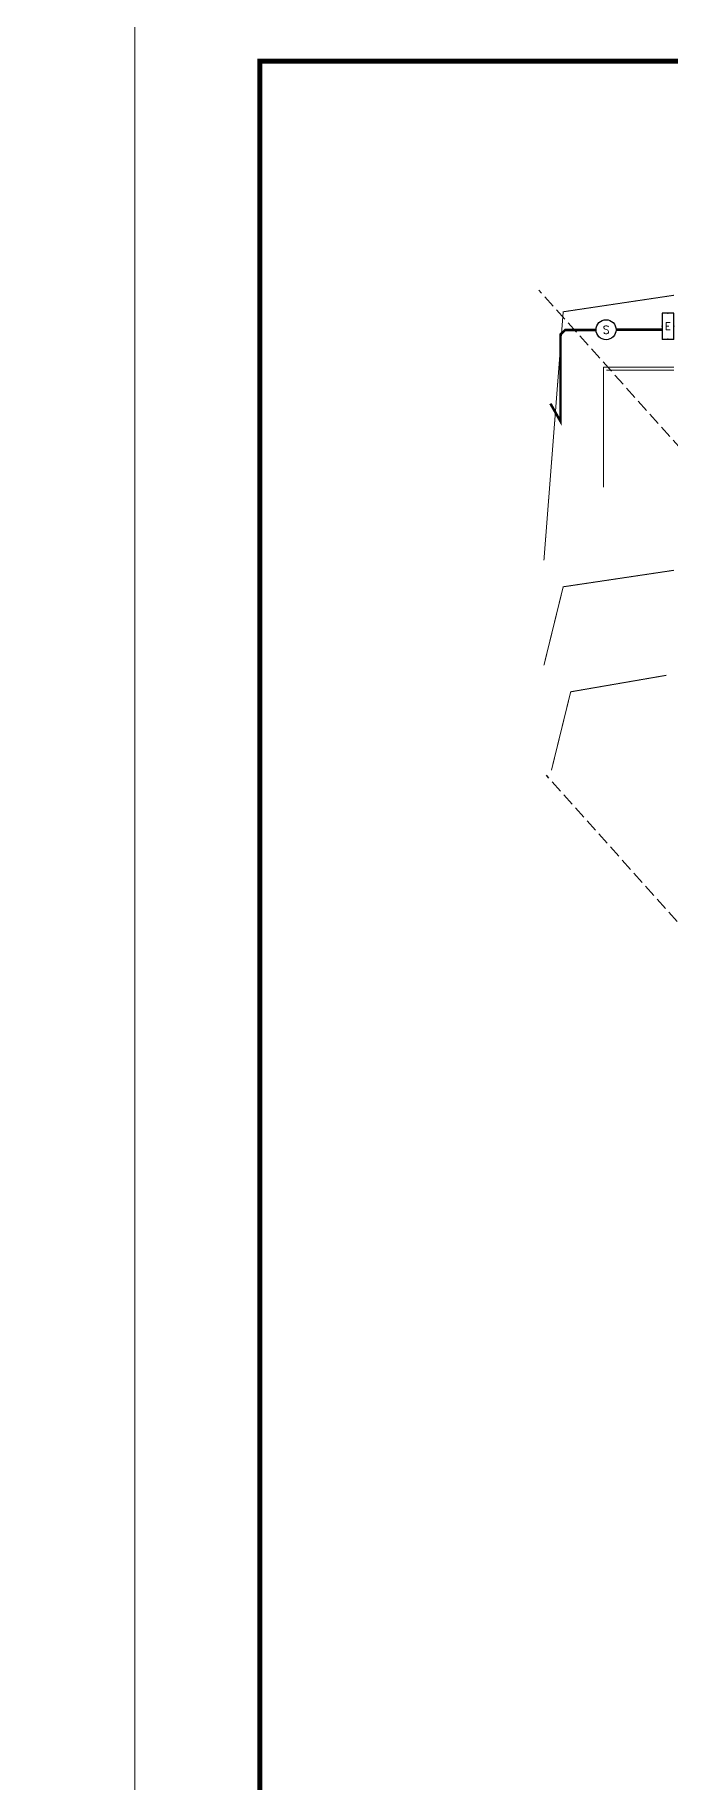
# Model space of a CAD drawing. Extents: x 2803505 to 5851001, y -1372902 to 24339.
# Drawn here: x 3628411 to 3641114, y -724669 to -689729 of the extents above; entities that cross this region are included whole.
import ezdxf
from ezdxf.enums import TextEntityAlignment as Align
from ezdxf.xclip import XClip

# ---------------------------------------------------------------- set-up
doc = ezdxf.new("R2010")
doc.units = 0
doc.header["$LTSCALE"] = 1000
doc.header["$MEASUREMENT"] = 0
doc.header["$XCLIPFRAME"] = 2
for name, pattern in [('#P_--_20B1_001_t3$0$DASH', [0.35, 0.25, -0.1]), ('__DASH', [0.35, 0.25, -0.1]), ('DASH', [0.35, 0.25, -0.1]), ('DOTE', [2.4200000000000004, 2, -0.2, 0.02, -0.2]), ('HIDDEN', [0.375, 0.25, -0.125])]:
    doc.linetypes.add(name, pattern=pattern)
doc.layers.get('0').update_dxf_attribs({"linetype": 'CONTINUOUS'})
for name, color, linetype, lineweight in [('DOTE', 19, 'DOTE', 9), ('PUB_HATCH', 8, 'CONTINUOUS', 9), ('STAIR', 252, 'CONTINUOUS', 20), ('图框', 147, 'CONTINUOUS', 20), ('平面-看线', 252, 'CONTINUOUS', 15)]:
    doc.layers.add(name, color=color, linetype=linetype, lineweight=lineweight)
for name, color, linetype in [('EQUIP-照明', 3, 'CONTINUOUS'), ('WIRE-应急', 1, 'DASH'), ('审核', 1, 'CONTINUOUS')]:
    doc.layers.add(name, color=color, linetype=linetype)
doc.styles.add('_TEL_DIM', font='SIMPLEX', dxfattribs={"width": 0.8, "height": 3.5, "bigfont": 'HZTXT'})

# ---------------------------------------------------------------- blocks, each defined once
blk = doc.blocks.new('A$C110D7C8B')
h = blk.add_hatch()
h.set_pattern_fill('ANSI32', color=252, scale=7, angle=135)
h.set_pattern_definition([(180, (-705542.5179923946, -984740.2321152245), (-3.552713678800501e-15, -33.33750000000001), []), (180, (-705553.6304971946, -984729.1196104245), (-3.552713678800501e-15, -33.33750000000001), [])])
h.paths.add_polyline_path([(50, -1350.000000041677), (250.0000000000582, -1350.000000041677), (249.9999999999418, -50), (50, -50)])
at = {"color": 252}
for points in [[(0, 0), (300, 0), (300, -1400.000000041677), (0, -1400.000000041677)], [(50, -50), (250, -50), (250, -1350.000000041677), (50, -1350.000000041677)]]:
    blk.add_lwpolyline(points, close=True, dxfattribs=at)
blk = doc.blocks.new('A$C028C60F5')
at = {"color": 252}
blk.add_lwpolyline([(400.0000000717118, -1.851003617048264e-07), (0, 0), (-1.851003617048264e-07, -400.0000001632143), (399.9999998866115, -400.0000003483146)], close=True, dxfattribs=at)
at = {"layer": 'PUB_HATCH', "color": 252}
blk.add_solid([(-1.851003617048264e-07, -400.0000001632143), (399.9999998866115, -400.0000003483146), (0, 0), (400.0000000717118, -1.851003617048264e-07)], dxfattribs=at)
blk = doc.blocks.new('A$C28781836')
at = {"color": 252, "const_width": 20}
for points in [[(-10119.74675783236, -5500.243901853333), (-9734.167879659159, -530.5246518856147), (-7519.74645551201, -200.2097836569883)], [(-10119.74482251349, -7600.249561245553), (-9734.163560814166, -6030.524345523096), (-7519.742136667017, -5700.209477294469)], [(-9969.746456323192, -9700.245550757623), (-9584.167872510036, -8130.523613388767), (-7669.746456337685, -7800.20874516014)]]:
    blk.add_lwpolyline(points, dxfattribs=at)
at = {"layer": 'STAIR', "color": 252, "linetype": '#P_--_20B1_001_t3$0$DASH'}
for p, q in [((-1500, 0), (-4152.000000014203, 1.047737896442413e-09)), ((-1499.999999999884, -69.99999995273538), (-4152.000000013737, -69.75341075321194)), ((-1500.000000000116, -129.9999999527354), (-4152.000000013388, -129.7534107532119)), ((-1500.000000001164, -200), (-4152.000000012922, -199.9999999989523)), ((-4111.199999980512, -260.0000000090804), (-1500.000000001164, -260.0000000224682)), ((-1500, -1500.000000031665), (-3267.999999990105, -1499.999999998952)), ((-1499.999999999884, -1569.9999999844), (-3267.999999989639, -1569.754457053379)), ((-1500.000000000116, -1629.9999999844), (-3267.999999989115, -1629.754457012867)), ((-1500.000000001164, -1700.000000031665), (-3267.999999989115, -1699.754457054427))]:
    blk.add_line(p, q, dxfattribs=at)
at = {"layer": 'STAIR', "color": 252}
for p, q in [((-5920, -259.9999999997672), (-4111.19999998057, -260.0000000090804)), ((-8869.74283019395, -1700.246588996262), (-7519.746456208813, -1700.246589469374))]:
    blk.add_line(p, q, dxfattribs=at)
at = {"layer": 'STAIR', "color": 252, "linetype": '#P_--_20B1_001_t3$0$DASH'}
blk.add_lwpolyline([(-1500, 0), (0, 0), (0, -1700.000000028405), (-1500, -1700.000000028405)], close=True, dxfattribs=at)
at = {"layer": 'STAIR', "color": 252}
blk.add_lwpolyline([(-7519.746456187801, -1640.246589469374), (-8929.755123912648, -1640.246588975191), (-8929.755124753749, -4040.246135032154)], dxfattribs=at)
at = {"layer": '审核', "color": 252, "linetype": 'HIDDEN', "ltscale": 0.2}
blk.add_line((-6119.755594726943, -200.1547837678809), (-6119.682242507813, -1500.172692473629), dxfattribs=at)
at = {"layer": '平面-看线', "color": 252}
for p, q in [((-1500.000000001164, -200), (-1500, 0)), ((-1500.000000001164, -1700.000000031665), (-1500, -1500.000000031665))]:
    blk.add_line(p, q, dxfattribs=at)
at = {"color": 252, "xscale": -1}
blk.add_blockref('A$C028C60F5', (-6219.744254106772, 999.753149292781), dxfattribs=at)
at = {"color": 252}
for name, p in [('A$C110D7C8B', (-7319.746456009045, -100.2399003441678)), ('A$C028C60F5', (-6619.744458064088, -1500.248004525783))]:
    blk.add_blockref(name, p, dxfattribs=at)
blk = doc.blocks.new('$equip$00002534')
for p, q in [((-0.7200000000011642, 0.6599999999998545), (-0.7200000000011642, 0)), ((0.7200000000011642, 0.6599999999998545), (-0.7200000000011642, 0.6599999999998545)), ((-0.7200000000011642, 0), (0.7200000000011642, 0)), ((0.7200000000011642, 0), (0.7200000000011642, 0.6599999999998545))]:
    blk.add_line(p, q)
at = {"const_width": 0.04}
blk.add_lwpolyline([(-0.7200000000011642, 0.6599999999998545), (-0.7200000000011642, 0), (0.7200000000011642, 0), (0.7200000000011642, 0.6599999999998545), (-0.7200000000011642, 0.6599999999998545), (-0.7200000000011642, 0)], dxfattribs=at)
for p in [(-0.7200000000011642, 0.3299999999981083), (0, 0.6599999999998545), (0, 0), (0.7200000000011642, 0.3299999999981083)]:
    blk.add_point(p)
at = {"color": 7, "style": '_TEL_DIM'}
blk.add_attdef('$TEXT$', text='', height=0.4, dxfattribs=at).set_placement((0, 0.3299999999981083), align=Align.MIDDLE_CENTER)
at = {"color": 7, "style": '_TEL_DIM', "flags": 1}
blk.add_attdef('A', text='', height=2e-05, dxfattribs=at).set_placement((0, 0), align=Align.MIDDLE_CENTER)
blk = doc.blocks.new('$equip$00001838')
blk.add_circle((0, 0), 0.5)
at = {"style": '_TEL_DIM'}
blk.add_attdef('$TEXT$', text='', height=0.4, dxfattribs=at).set_placement((0, 0), align=Align.MIDDLE_CENTER)
at = {"style": '_TEL_DIM', "flags": 1}
blk.add_attdef('A', text='', height=2e-05, dxfattribs=at).set_placement((0, 0), align=Align.MIDDLE_CENTER)
blk = doc.blocks.new('A$C74D73064')
at = {"layer": 'DOTE', "color": 252}
for p, q in [((-86385.24772744626, 67619.25646164955), (196116.0437006025, 67619.25646164955)), ((196116.0437006019, 61719.25646164967), (-86385.24772744626, 61719.25646164967))]:
    blk.add_line(p, q, dxfattribs=at)

msp = doc.modelspace()

# ---------------------------------------------------------------- linework, layer by layer
at = {"color": 251, "linetype": '__DASH', "true_color": 0x636466}
for p, q in [((3655813.401676202, -714189.0088733668), (3638490.770992744, -694834.9733796581)), ((3655963.402370834, -723889.0086131743), (3638640.771687376, -704534.9731194656))]:
    msp.add_line(p, q, dxfattribs=at)
at = {"layer": 'WIRE-应急', "color": 1, "const_width": 50}
for points in [[(3638721.045277305, -697101.866526131), (3638920.804441888, -697453.4227556793), (3638920.804441888, -695720.9678186984), (3639015.052719334, -695630.1860515042), (3639633.813843079, -695630.1860515042)], [(3640033.684257481, -695623.8408039659), (3640953.171687961, -695623.8408039659)]]:
    msp.add_lwpolyline(points, dxfattribs=at)
at = {"layer": '图框'}
msp.add_lwpolyline([(3630411.130734185, -689253.5751154518), (3714511.130734185, -689253.5751154518), (3714511.130734185, -748653.5751154518), (3630411.130734185, -748653.5751154518)], close=True, dxfattribs=at)
at = {"layer": '图框', "const_width": 100}
msp.add_lwpolyline([(3713511.130734185, -747653.5751154518), (3713511.130734185, -690253.5751154518), (3632911.130734185, -690253.5751154518), (3632911.130734185, -747653.5751154518)], close=True, dxfattribs=at)

# ---------------------------------------------------------------- block references
at = {"color": 252}
msp.add_blockref('A$C28781836', (3648710.518143709, -694734.7275687084), dxfattribs=at)
ref = msp.add_blockref('A$C74D73064', (3714796.193702539, -781511.266358979), dxfattribs=at)
XClip(ref).set_block_clipping_path([(-72082.59762963868, 50822.25773316459), (-18082.61076209729, 70322.2577319878)])
at = {"layer": 'EQUIP-照明'}
ref = msp.add_blockref('$equip$00002534', (3641190.77168796, -695553.073368819), dxfattribs=dict(at, xscale=360, yscale=360, zscale=360, rotation=90))
ref.add_attrib('$TEXT$', 'E', dxfattribs={"layer": '0', "color": 7, "height": 144, "style": '_TEL_DIM'}).set_placement((3641071.971687961, -695553.073368819), align=Align.MIDDLE_CENTER)
at = {"layer": 'EQUIP-照明', "color": 6}
ref = msp.add_blockref('$equip$00001838', (3639833.648245892, -695623.8470539777), dxfattribs=dict(at, xscale=400, yscale=400, zscale=400))
ref.add_attrib('$TEXT$', 'S', dxfattribs={"layer": '0', "color": 7, "height": 160, "style": '_TEL_DIM'}).set_placement((3639833.648245892, -695623.8470539777), align=Align.MIDDLE_CENTER)

doc.saveas('drawing.dxf')
